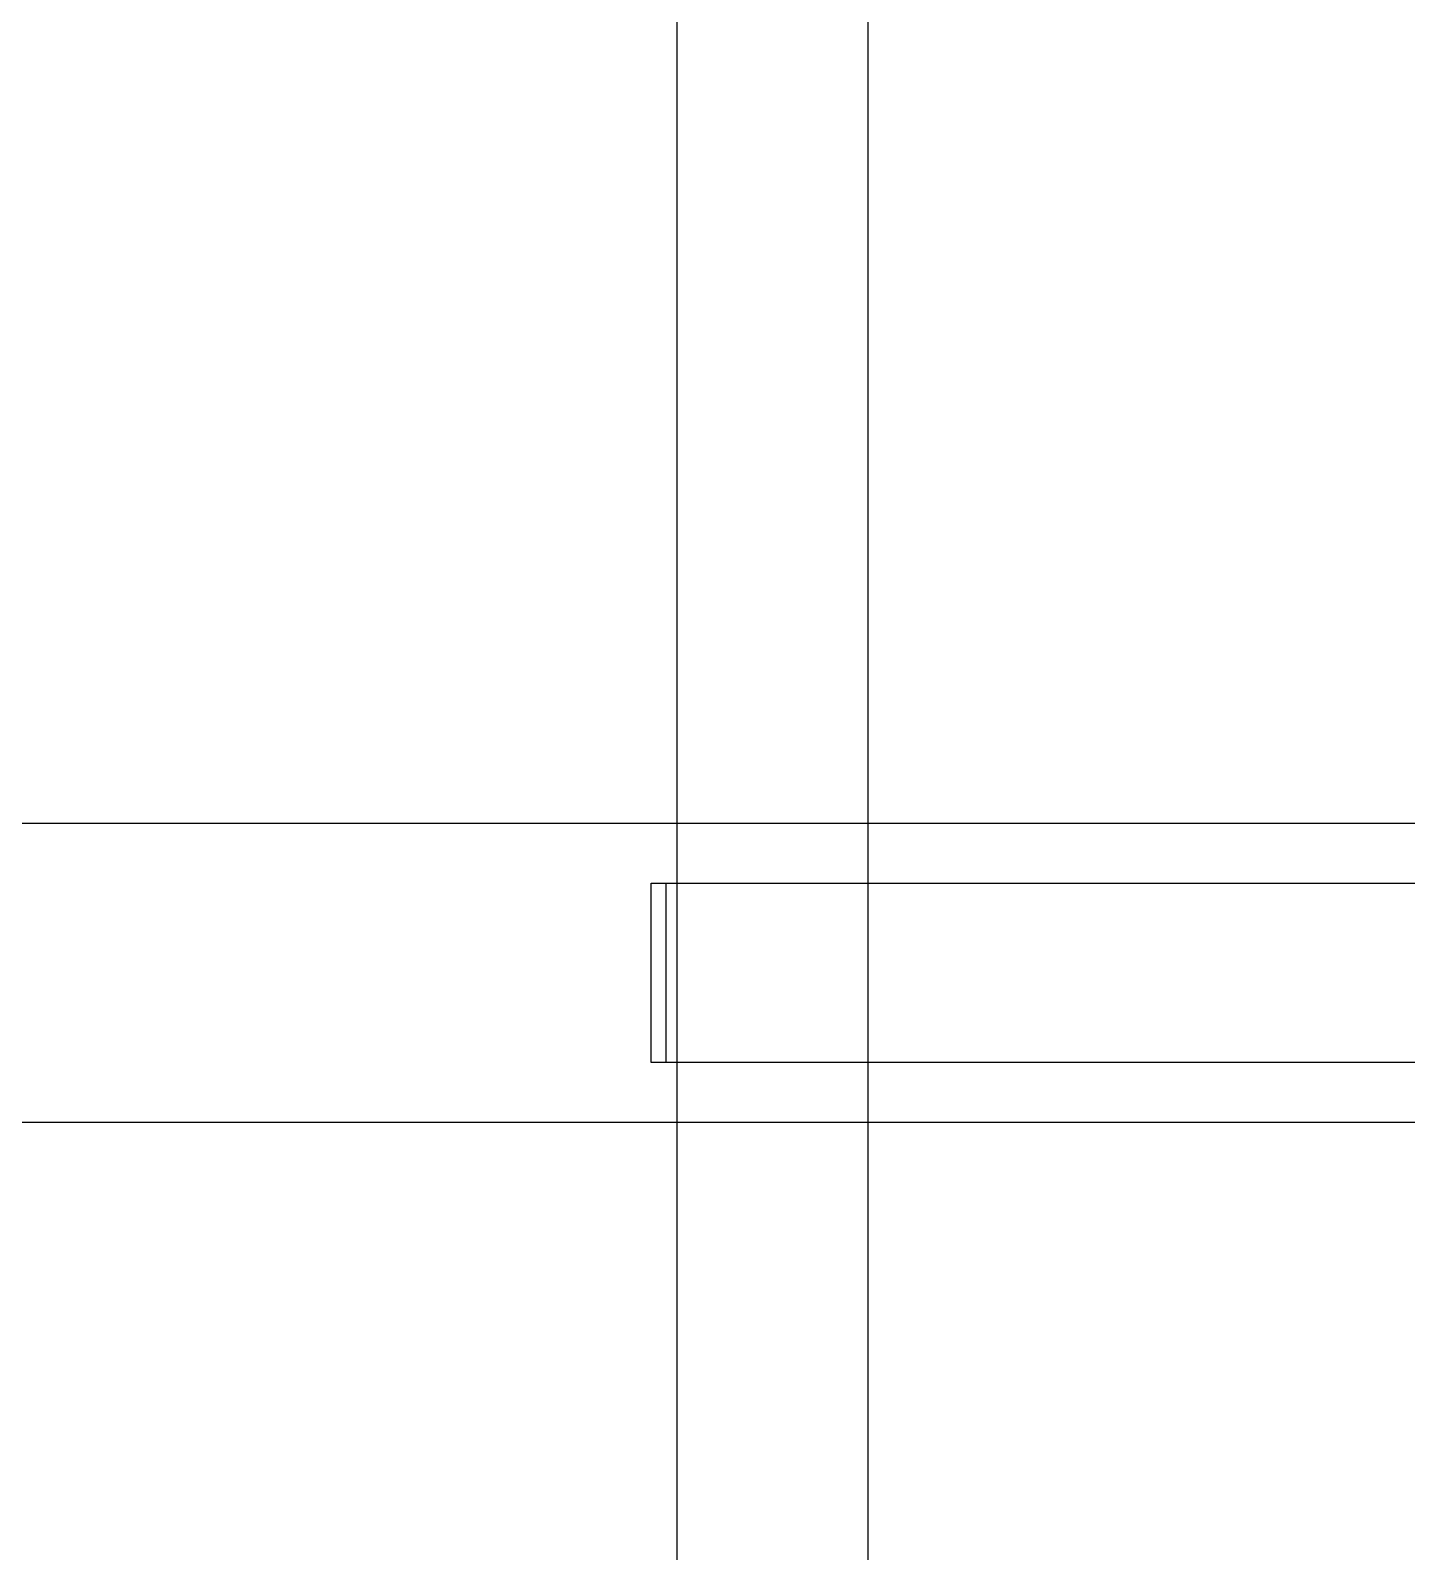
# Model space of a CAD drawing. Header units: metres. Extents: x 0.4 to 35.2, y -0.3 to 6.2.
# Drawn here: x 3.652 to 3.836, y 2.9726 to 3.176 of the extents above; entities that cross this region are included whole.
import ezdxf

# ---------------------------------------------------------------- set-up
doc = ezdxf.new("R2010")
doc.units = ezdxf.units.M
doc.layers.add('P_PROPUESTO', color=5, linetype='Continuous')

msp = doc.modelspace()

# ---------------------------------------------------------------- linework, layer by layer
at = {"layer": 'P_PROPUESTO'}
for p, q in [((3.7385, 2.8), (3.7385, 4.35)), ((3.764, 2.8), (3.764, 4.35)), ((3.279, 3.07), (4.025, 3.07)), ((3.73499, 3.038), (3.73499, 3.062)), ((3.73499, 3.062), (3.73501, 3.062)), ((3.73501, 3.062), (3.73505, 3.062)), ((3.73505, 3.062), (3.73512, 3.062)), ((3.73512, 3.062), (3.73517, 3.062)), ((3.73517, 3.062), (3.73518, 3.062)), ((3.73518, 3.062), (3.73544, 3.062)), ((3.73544, 3.062), (3.7355, 3.062)), ((3.7355, 3.062), (3.73613, 3.062)), ((3.73613, 3.062), (3.73639, 3.062)), ((3.73639, 3.062), (3.73661, 3.062)), ((3.73661, 3.062), (3.73672, 3.062)), ((3.73672, 3.062), (3.73694, 3.062)), ((3.73694, 3.062), (3.73699, 3.062)), ((3.73699, 3.062), (3.737, 3.062)), ((3.73699, 3.038), (3.73699, 3.062)), ((3.73699, 3.062), (3.737, 3.062)), ((3.737, 3.062), (3.737, 3.062)), ((3.737, 3.062), (3.73701, 3.062)), ((3.737, 3.062), (3.737, 3.062)), ((3.737, 3.062), (3.73705, 3.062)), ((3.73701, 3.062), (3.73701, 3.062)), ((3.73701, 3.062), (3.73705, 3.062)), ((3.73705, 3.062), (3.73709, 3.062)), ((3.73705, 3.062), (3.73712, 3.062)), ((3.73709, 3.062), (3.73712, 3.062)), ((3.73712, 3.062), (3.73717, 3.062)), ((3.73712, 3.062), (3.73717, 3.062)), ((3.73717, 3.062), (3.73731, 3.062)), ((3.73717, 3.062), (3.73743, 3.062)), ((3.73731, 3.062), (3.73732, 3.062)), ((3.73732, 3.062), (3.73743, 3.062)), ((3.73743, 3.062), (3.73749, 3.062)), ((3.73743, 3.062), (3.73749, 3.062)), ((3.73749, 3.062), (3.73772, 3.062)), ((3.73749, 3.062), (3.73811, 3.062)), ((3.73772, 3.062), (3.73811, 3.062)), ((3.73811, 3.062), (3.73814, 3.062)), ((3.73811, 3.062), (3.73837, 3.062)), ((3.73814, 3.062), (3.73837, 3.062)), ((3.73837, 3.062), (3.73858, 3.062)), ((3.73837, 3.062), (3.7385, 3.062)), ((3.7385, 3.062), (3.73853, 3.062)), ((3.73853, 3.062), (3.73858, 3.062)), ((3.73858, 3.062), (3.73869, 3.062)), ((3.73858, 3.062), (3.73865, 3.062)), ((3.73865, 3.062), (3.73869, 3.062)), ((3.73869, 3.062), (3.7389, 3.062)), ((3.73869, 3.062), (3.73883, 3.062)), ((3.73883, 3.062), (3.73883, 3.062)), ((3.73883, 3.062), (3.7389, 3.062)), ((3.7389, 3.062), (3.73897, 3.062)), ((3.7389, 3.062), (3.73897, 3.062)), ((3.73897, 3.062), (3.73905, 3.062)), ((3.73897, 3.062), (3.73899, 3.062)), ((3.73899, 3.062), (3.73905, 3.062)), ((3.73905, 3.062), (3.73905, 3.062)), ((3.73905, 3.062), (3.73927, 3.062)), ((3.73905, 3.062), (3.73905, 3.062)), ((3.73905, 3.062), (3.73908, 3.062)), ((3.73908, 3.062), (3.73908, 3.062)), ((3.73908, 3.062), (3.73927, 3.062)), ((3.73927, 3.062), (3.73952, 3.062)), ((3.73927, 3.062), (3.73941, 3.062)), ((3.73941, 3.062), (3.73947, 3.062)), ((3.73947, 3.062), (3.73967, 3.062)), ((3.73952, 3.062), (3.73967, 3.062)), ((3.73967, 3.062), (3.74008, 3.062)), ((3.73967, 3.062), (3.73996, 3.062)), ((3.73996, 3.062), (3.74008, 3.062)), ((3.74008, 3.062), (3.74113, 3.062)), ((3.74008, 3.062), (3.74012, 3.062)), ((3.74012, 3.062), (3.74024, 3.062)), ((3.74024, 3.062), (3.7403, 3.062)), ((3.7403, 3.062), (3.74041, 3.062)), ((3.74041, 3.062), (3.74041, 3.062)), ((3.74041, 3.062), (3.74045, 3.062)), ((3.74045, 3.062), (3.74045, 3.062)), ((3.74045, 3.062), (3.74055, 3.062)), ((3.74055, 3.062), (3.74087, 3.062)), ((3.74087, 3.062), (3.74087, 3.062)), ((3.74087, 3.062), (3.7414, 3.062)), ((3.74113, 3.062), (3.74143, 3.062)), ((3.7414, 3.062), (3.74143, 3.062)), ((3.74143, 3.062), (3.74244, 3.062)), ((3.74143, 3.062), (3.7419, 3.062)), ((3.7419, 3.062), (3.7419, 3.062)), ((3.7419, 3.062), (3.74301, 3.062)), ((3.74244, 3.062), (3.74285, 3.062)), ((3.74285, 3.062), (3.74299, 3.062)), ((3.74299, 3.062), (3.74299, 3.062)), ((3.74299, 3.062), (3.74301, 3.062)), ((3.74301, 3.062), (3.74312, 3.062)), ((3.74301, 3.062), (3.74333, 3.062)), ((3.74312, 3.062), (3.74354, 3.062)), ((3.74333, 3.062), (3.74334, 3.062)), ((3.74334, 3.062), (3.7443, 3.062)), ((3.74354, 3.062), (3.7443, 3.062)), ((3.7443, 3.062), (3.7447, 3.062)), ((3.7443, 3.062), (3.7447, 3.062)), ((3.7447, 3.062), (3.7447, 3.062)), ((3.7447, 3.062), (3.74483, 3.062)), ((3.7447, 3.062), (3.7447, 3.062)), ((3.7447, 3.062), (3.74478, 3.062)), ((3.74478, 3.062), (3.74478, 3.062)), ((3.74478, 3.062), (3.74483, 3.062)), ((3.74483, 3.062), (3.74484, 3.062)), ((3.74483, 3.062), (3.74484, 3.062)), ((3.74484, 3.062), (3.74497, 3.062)), ((3.74484, 3.062), (3.74497, 3.062)), ((3.74497, 3.062), (3.74507, 3.062)), ((3.74497, 3.062), (3.74537, 3.062)), ((3.74507, 3.062), (3.74537, 3.062)), ((3.74537, 3.062), (3.74688, 3.062)), ((3.74537, 3.062), (3.74582, 3.062)), ((3.74582, 3.062), (3.74612, 3.062)), ((3.74612, 3.062), (3.74613, 3.062)), ((3.74613, 3.062), (3.74622, 3.062)), ((3.74622, 3.062), (3.74623, 3.062)), ((3.74623, 3.062), (3.74639, 3.062)), ((3.74639, 3.062), (3.74639, 3.062)), ((3.74639, 3.062), (3.74687, 3.062)), ((3.74687, 3.062), (3.74688, 3.062)), ((3.74688, 3.062), (3.74739, 3.062)), ((3.74688, 3.062), (3.74857, 3.062)), ((3.74739, 3.062), (3.74916, 3.062)), ((3.74857, 3.062), (3.74858, 3.062)), ((3.74858, 3.062), (3.74916, 3.062)), ((3.74916, 3.062), (3.74993, 3.062)), ((3.74916, 3.062), (3.75091, 3.062)), ((3.74993, 3.062), (3.75165, 3.062)), ((3.75091, 3.062), (3.75092, 3.062)), ((3.75092, 3.062), (3.75165, 3.062)), ((3.75165, 3.062), (3.75251, 3.062)), ((3.75165, 3.062), (3.75325, 3.062)), ((3.75251, 3.062), (3.75269, 3.062)), ((3.75269, 3.062), (3.75269, 3.062)), ((3.75269, 3.062), (3.75269, 3.062)), ((3.75269, 3.062), (3.75287, 3.062)), ((3.75287, 3.062), (3.75287, 3.062)), ((3.75287, 3.062), (3.75418, 3.062)), ((3.75325, 3.062), (3.75325, 3.062)), ((3.75325, 3.062), (3.75418, 3.062)), ((3.75418, 3.062), (3.75435, 3.062)), ((3.75418, 3.062), (3.75435, 3.062)), ((3.75435, 3.062), (3.75435, 3.062)), ((3.75435, 3.062), (3.75436, 3.062)), ((3.75435, 3.062), (3.75435, 3.062)), ((3.75435, 3.062), (3.75436, 3.062)), ((3.75436, 3.062), (3.75453, 3.062)), ((3.75436, 3.062), (3.75453, 3.062)), ((3.75453, 3.062), (3.75453, 3.062)), ((3.75453, 3.062), (3.75555, 3.062)), ((3.75453, 3.062), (3.75453, 3.062)), ((3.75453, 3.062), (3.75546, 3.062)), ((3.75546, 3.062), (3.7556, 3.062)), ((3.75555, 3.062), (3.75566, 3.062)), ((3.7556, 3.062), (3.7556, 3.062)), ((3.7556, 3.062), (3.7556, 3.062)), ((3.7556, 3.062), (3.7558, 3.062)), ((3.75566, 3.062), (3.75584, 3.062)), ((3.7558, 3.062), (3.75716, 3.062)), ((3.75584, 3.062), (3.75716, 3.062)), ((3.75716, 3.062), (3.75726, 3.062)), ((3.75716, 3.062), (3.75726, 3.062)), ((3.75726, 3.062), (3.75744, 3.062)), ((3.75726, 3.062), (3.75744, 3.062)), ((3.75744, 3.062), (3.75883, 3.062)), ((3.75744, 3.062), (3.75865, 3.062)), ((3.75865, 3.062), (3.75876, 3.062)), ((3.75876, 3.062), (3.75877, 3.062)), ((3.75877, 3.062), (3.75895, 3.062)), ((3.75883, 3.062), (3.76037, 3.062)), ((3.75895, 3.062), (3.76037, 3.062)), ((3.76037, 3.062), (3.76219, 3.062)), ((3.76037, 3.062), (3.76191, 3.062)), ((3.76191, 3.062), (3.76191, 3.062)), ((3.76191, 3.062), (3.76367, 3.062)), ((3.76219, 3.062), (3.76367, 3.062)), ((3.76367, 3.062), (3.76394, 3.062)), ((3.76367, 3.062), (3.76506, 3.062)), ((3.76394, 3.062), (3.76539, 3.062)), ((3.76506, 3.062), (3.76506, 3.062)), ((3.76506, 3.062), (3.76539, 3.062)), ((3.76539, 3.062), (3.76555, 3.062)), ((3.76539, 3.062), (3.76663, 3.062)), ((3.76555, 3.062), (3.76575, 3.062)), ((3.76575, 3.062), (3.76575, 3.062)), ((3.76575, 3.062), (3.76575, 3.062)), ((3.76575, 3.062), (3.76594, 3.062)), ((3.76594, 3.062), (3.76594, 3.062)), ((3.76594, 3.062), (3.76697, 3.062)), ((3.76663, 3.062), (3.76697, 3.062)), ((3.76697, 3.062), (3.76716, 3.062)), ((3.76697, 3.062), (3.76716, 3.062)), ((3.76716, 3.062), (3.76716, 3.062)), ((3.76716, 3.062), (3.76717, 3.062)), ((3.76716, 3.062), (3.76716, 3.062)), ((3.76716, 3.062), (3.76717, 3.062)), ((3.76717, 3.062), (3.76735, 3.062)), ((3.76717, 3.062), (3.76735, 3.062)), ((3.76735, 3.062), (3.76948, 3.062)), ((3.76735, 3.062), (3.76806, 3.062)), ((3.76806, 3.062), (3.76822, 3.062)), ((3.76822, 3.062), (3.76823, 3.062)), ((3.76823, 3.062), (3.76823, 3.062)), ((3.76823, 3.062), (3.76843, 3.062)), ((3.76843, 3.062), (3.76843, 3.062)), ((3.76843, 3.062), (3.77082, 3.062)), ((3.76948, 3.062), (3.77082, 3.062)), ((3.77082, 3.062), (3.77338, 3.062)), ((3.77082, 3.062), (3.77208, 3.062)), ((3.77208, 3.062), (3.77208, 3.062)), ((3.77208, 3.062), (3.77465, 3.062)), ((3.77338, 3.062), (3.77465, 3.062)), ((3.77465, 3.062), (3.77745, 3.062)), ((3.77465, 3.062), (3.77591, 3.062)), ((3.77591, 3.062), (3.77592, 3.062)), ((3.77592, 3.062), (3.77864, 3.062)), ((3.77745, 3.062), (3.77864, 3.062)), ((3.77864, 3.062), (3.78148, 3.062)), ((3.77864, 3.062), (3.77975, 3.062)), ((3.77975, 3.062), (3.77975, 3.062)), ((3.77975, 3.062), (3.78259, 3.062)), ((3.78148, 3.062), (3.78166, 3.062)), ((3.78166, 3.062), (3.78166, 3.062)), ((3.78166, 3.062), (3.78167, 3.062)), ((3.78167, 3.062), (3.78184, 3.062)), ((3.78184, 3.062), (3.78259, 3.062)), ((3.78259, 3.062), (3.78277, 3.062)), ((3.78259, 3.062), (3.78277, 3.062)), ((3.78277, 3.062), (3.78277, 3.062)), ((3.78277, 3.062), (3.78278, 3.062)), ((3.78277, 3.062), (3.78277, 3.062)), ((3.78277, 3.062), (3.78278, 3.062)), ((3.78278, 3.062), (3.78295, 3.062)), ((3.78278, 3.062), (3.78295, 3.062)), ((3.78295, 3.062), (3.78601, 3.062)), ((3.78295, 3.062), (3.78344, 3.062)), ((3.78344, 3.062), (3.7836, 3.062)), ((3.7836, 3.062), (3.78361, 3.062)), ((3.78361, 3.062), (3.78361, 3.062)), ((3.78361, 3.062), (3.78379, 3.062)), ((3.78379, 3.062), (3.78704, 3.062)), ((3.78601, 3.062), (3.78704, 3.062)), ((3.78704, 3.062), (3.7905, 3.062)), ((3.78704, 3.062), (3.788, 3.062)), ((3.788, 3.062), (3.788, 3.062)), ((3.788, 3.062), (3.79144, 3.062)), ((3.7905, 3.062), (3.79144, 3.062)), ((3.79144, 3.062), (3.7951, 3.062)), ((3.79144, 3.062), (3.79238, 3.062)), ((3.79238, 3.062), (3.79238, 3.062)), ((3.79238, 3.062), (3.79596, 3.062)), ((3.7951, 3.062), (3.79596, 3.062)), ((3.79596, 3.062), (3.79968, 3.062)), ((3.79596, 3.062), (3.79675, 3.062)), ((3.79675, 3.062), (3.79676, 3.062)), ((3.79676, 3.062), (3.80044, 3.062)), ((3.79968, 3.062), (3.79981, 3.062)), ((3.79981, 3.062), (3.79981, 3.062)), ((3.79981, 3.062), (3.79982, 3.062)), ((3.79982, 3.062), (3.79995, 3.062)), ((3.79995, 3.062), (3.80044, 3.062)), ((3.80044, 3.062), (3.80058, 3.062)), ((3.80044, 3.062), (3.80058, 3.062)), ((3.80058, 3.062), (3.80058, 3.062)), ((3.80058, 3.062), (3.80058, 3.062)), ((3.80058, 3.062), (3.80058, 3.062)), ((3.80058, 3.062), (3.80071, 3.062)), ((3.80058, 3.062), (3.80058, 3.062)), ((3.80058, 3.062), (3.80058, 3.062)), ((3.80058, 3.062), (3.80058, 3.062)), ((3.80058, 3.062), (3.80071, 3.062)), ((3.80071, 3.062), (3.80462, 3.062)), ((3.80071, 3.062), (3.80103, 3.062)), ((3.80103, 3.062), (3.80115, 3.062)), ((3.80115, 3.062), (3.80115, 3.062)), ((3.80115, 3.062), (3.80116, 3.062)), ((3.80116, 3.062), (3.80129, 3.062)), ((3.80129, 3.062), (3.80529, 3.062)), ((3.80462, 3.062), (3.80529, 3.062)), ((3.80529, 3.062), (3.80951, 3.062)), ((3.80529, 3.062), (3.80592, 3.062)), ((3.80592, 3.062), (3.80592, 3.062)), ((3.80592, 3.062), (3.81009, 3.062)), ((3.80951, 3.062), (3.81009, 3.062)), ((3.81009, 3.062), (3.81448, 3.062)), ((3.81009, 3.062), (3.81067, 3.062)), ((3.81067, 3.062), (3.81497, 3.062)), ((3.81448, 3.062), (3.81497, 3.062)), ((3.81497, 3.062), (3.81944, 3.062)), ((3.81497, 3.062), (3.81542, 3.062)), ((3.81542, 3.062), (3.81542, 3.062)), ((3.81542, 3.062), (3.81983, 3.062)), ((3.81944, 3.062), (3.81951, 3.062)), ((3.81951, 3.062), (3.81951, 3.062)), ((3.81951, 3.062), (3.81959, 3.062)), ((3.81959, 3.062), (3.81983, 3.062)), ((3.81983, 3.062), (3.8199, 3.062)), ((3.81983, 3.062), (3.8199, 3.062)), ((3.8199, 3.062), (3.8199, 3.062)), ((3.8199, 3.062), (3.8199, 3.062)), ((3.8199, 3.062), (3.81998, 3.062)), ((3.8199, 3.062), (3.8199, 3.062)), ((3.8199, 3.062), (3.8199, 3.062)), ((3.8199, 3.062), (3.81998, 3.062)), ((3.81998, 3.062), (3.82459, 3.062)), ((3.81998, 3.062), (3.82012, 3.062)), ((3.82012, 3.062), (3.82019, 3.062)), ((3.82019, 3.062), (3.8202, 3.062)), ((3.8202, 3.062), (3.82027, 3.062)), ((3.82027, 3.062), (3.82488, 3.062)), ((3.82459, 3.062), (3.82488, 3.062)), ((3.82488, 3.062), (3.8297, 3.062)), ((3.82488, 3.062), (3.82515, 3.062)), ((3.82515, 3.062), (3.8299, 3.062)), ((3.8297, 3.062), (3.8299, 3.062)), ((3.8299, 3.062), (3.83484, 3.062)), ((3.8299, 3.062), (3.83009, 3.062)), ((3.83009, 3.062), (3.83494, 3.062)), ((3.83484, 3.062), (3.83494, 3.062)), ((3.83494, 3.062), (3.83999, 3.062)), ((3.83494, 3.062), (3.83503, 3.062)), ((3.83503, 3.062), (3.83999, 3.062)), ((3.73501, 3.038), (3.73499, 3.038)), ((3.73505, 3.038), (3.73501, 3.038)), ((3.73512, 3.038), (3.73505, 3.038)), ((3.73517, 3.038), (3.73512, 3.038)), ((3.73518, 3.038), (3.73517, 3.038)), ((3.73544, 3.038), (3.73518, 3.038)), ((3.7355, 3.038), (3.73544, 3.038)), ((3.73613, 3.038), (3.7355, 3.038)), ((3.73639, 3.038), (3.73613, 3.038)), ((3.73661, 3.038), (3.73639, 3.038)), ((3.73672, 3.038), (3.73661, 3.038)), ((3.73694, 3.038), (3.73672, 3.038)), ((3.73699, 3.038), (3.73694, 3.038)), ((3.737, 3.038), (3.73699, 3.038)), ((3.737, 3.038), (3.73699, 3.038)), ((3.73701, 3.038), (3.737, 3.038)), ((3.737, 3.038), (3.737, 3.038)), ((3.73705, 3.038), (3.737, 3.038)), ((3.737, 3.038), (3.737, 3.038)), ((3.73705, 3.038), (3.73701, 3.038)), ((3.73701, 3.038), (3.73701, 3.038)), ((3.73709, 3.038), (3.73705, 3.038)), ((3.73712, 3.038), (3.73705, 3.038)), ((3.73712, 3.038), (3.73709, 3.038)), ((3.73717, 3.038), (3.73712, 3.038)), ((3.73717, 3.038), (3.73712, 3.038)), ((3.73731, 3.038), (3.73717, 3.038)), ((3.73743, 3.038), (3.73717, 3.038)), ((3.73732, 3.038), (3.73731, 3.038)), ((3.73743, 3.038), (3.73732, 3.038)), ((3.73749, 3.038), (3.73743, 3.038)), ((3.73749, 3.038), (3.73743, 3.038)), ((3.73772, 3.038), (3.73749, 3.038)), ((3.73811, 3.038), (3.73749, 3.038)), ((3.73811, 3.038), (3.73772, 3.038)), ((3.73814, 3.038), (3.73811, 3.038)), ((3.73837, 3.038), (3.73811, 3.038)), ((3.73837, 3.038), (3.73814, 3.038)), ((3.73858, 3.038), (3.73837, 3.038)), ((3.7385, 3.038), (3.73837, 3.038)), ((3.73853, 3.038), (3.7385, 3.038)), ((3.73858, 3.038), (3.73853, 3.038)), ((3.73869, 3.038), (3.73858, 3.038)), ((3.73865, 3.038), (3.73858, 3.038)), ((3.73869, 3.038), (3.73865, 3.038)), ((3.7389, 3.038), (3.73869, 3.038)), ((3.73883, 3.038), (3.73869, 3.038)), ((3.7389, 3.038), (3.73883, 3.038)), ((3.73883, 3.038), (3.73883, 3.038)), ((3.73897, 3.038), (3.7389, 3.038)), ((3.73897, 3.038), (3.7389, 3.038)), ((3.73905, 3.038), (3.73897, 3.038)), ((3.73899, 3.038), (3.73897, 3.038)), ((3.73905, 3.038), (3.73899, 3.038)), ((3.73927, 3.038), (3.73905, 3.038)), ((3.73905, 3.038), (3.73905, 3.038)), ((3.73908, 3.038), (3.73905, 3.038)), ((3.73905, 3.038), (3.73905, 3.038)), ((3.73927, 3.038), (3.73908, 3.038)), ((3.73908, 3.038), (3.73908, 3.038)), ((3.73952, 3.038), (3.73927, 3.038)), ((3.73941, 3.038), (3.73927, 3.038)), ((3.73947, 3.038), (3.73941, 3.038)), ((3.73967, 3.038), (3.73947, 3.038)), ((3.73967, 3.038), (3.73952, 3.038)), ((3.74008, 3.038), (3.73967, 3.038)), ((3.73996, 3.038), (3.73967, 3.038)), ((3.74008, 3.038), (3.73996, 3.038)), ((3.74113, 3.038), (3.74008, 3.038)), ((3.74012, 3.038), (3.74008, 3.038)), ((3.74024, 3.038), (3.74012, 3.038)), ((3.7403, 3.038), (3.74024, 3.038)), ((3.74041, 3.038), (3.7403, 3.038)), ((3.74045, 3.038), (3.74041, 3.038)), ((3.74041, 3.038), (3.74041, 3.038)), ((3.74055, 3.038), (3.74045, 3.038)), ((3.74045, 3.038), (3.74045, 3.038)), ((3.74087, 3.038), (3.74055, 3.038)), ((3.7414, 3.038), (3.74087, 3.038)), ((3.74087, 3.038), (3.74087, 3.038)), ((3.74143, 3.038), (3.74113, 3.038)), ((3.74143, 3.038), (3.7414, 3.038)), ((3.74244, 3.038), (3.74143, 3.038)), ((3.7419, 3.038), (3.74143, 3.038)), ((3.74301, 3.038), (3.7419, 3.038)), ((3.7419, 3.038), (3.7419, 3.038)), ((3.74285, 3.038), (3.74244, 3.038)), ((3.74299, 3.038), (3.74285, 3.038)), ((3.74301, 3.038), (3.74299, 3.038)), ((3.74299, 3.038), (3.74299, 3.038)), ((3.74312, 3.038), (3.74301, 3.038)), ((3.74333, 3.038), (3.74301, 3.038)), ((3.74354, 3.038), (3.74312, 3.038)), ((3.74334, 3.038), (3.74333, 3.038)), ((3.7443, 3.038), (3.74334, 3.038)), ((3.7443, 3.038), (3.74354, 3.038)), ((3.7447, 3.038), (3.7443, 3.038)), ((3.7447, 3.038), (3.7443, 3.038)), ((3.74483, 3.038), (3.7447, 3.038)), ((3.7447, 3.038), (3.7447, 3.038)), ((3.74478, 3.038), (3.7447, 3.038)), ((3.7447, 3.038), (3.7447, 3.038)), ((3.74483, 3.038), (3.74478, 3.038)), ((3.74478, 3.038), (3.74478, 3.038)), ((3.74484, 3.038), (3.74483, 3.038)), ((3.74484, 3.038), (3.74483, 3.038)), ((3.74497, 3.038), (3.74484, 3.038)), ((3.74497, 3.038), (3.74484, 3.038)), ((3.74507, 3.038), (3.74497, 3.038)), ((3.74537, 3.038), (3.74497, 3.038)), ((3.74537, 3.038), (3.74507, 3.038)), ((3.74688, 3.038), (3.74537, 3.038)), ((3.74582, 3.038), (3.74537, 3.038)), ((3.74612, 3.038), (3.74582, 3.038)), ((3.74613, 3.038), (3.74612, 3.038)), ((3.74622, 3.038), (3.74613, 3.038)), ((3.74623, 3.038), (3.74622, 3.038)), ((3.74639, 3.038), (3.74623, 3.038)), ((3.74687, 3.038), (3.74639, 3.038)), ((3.74639, 3.038), (3.74639, 3.038)), ((3.74688, 3.038), (3.74687, 3.038)), ((3.74739, 3.038), (3.74688, 3.038)), ((3.74857, 3.038), (3.74688, 3.038)), ((3.74916, 3.038), (3.74739, 3.038)), ((3.74858, 3.038), (3.74857, 3.038)), ((3.74916, 3.038), (3.74858, 3.038)), ((3.74993, 3.038), (3.74916, 3.038)), ((3.75091, 3.038), (3.74916, 3.038)), ((3.75165, 3.038), (3.74993, 3.038)), ((3.75092, 3.038), (3.75091, 3.038)), ((3.75165, 3.038), (3.75092, 3.038)), ((3.75251, 3.038), (3.75165, 3.038)), ((3.75325, 3.038), (3.75165, 3.038)), ((3.75269, 3.038), (3.75251, 3.038)), ((3.75287, 3.038), (3.75269, 3.038)), ((3.75269, 3.038), (3.75269, 3.038)), ((3.75269, 3.038), (3.75269, 3.038)), ((3.75418, 3.038), (3.75287, 3.038)), ((3.75287, 3.038), (3.75287, 3.038)), ((3.75418, 3.038), (3.75325, 3.038)), ((3.75325, 3.038), (3.75325, 3.038)), ((3.75435, 3.038), (3.75418, 3.038)), ((3.75435, 3.038), (3.75418, 3.038)), ((3.75436, 3.038), (3.75435, 3.038)), ((3.75435, 3.038), (3.75435, 3.038)), ((3.75436, 3.038), (3.75435, 3.038)), ((3.75435, 3.038), (3.75435, 3.038)), ((3.75453, 3.038), (3.75436, 3.038)), ((3.75453, 3.038), (3.75436, 3.038)), ((3.75555, 3.038), (3.75453, 3.038)), ((3.75453, 3.038), (3.75453, 3.038)), ((3.75546, 3.038), (3.75453, 3.038)), ((3.75453, 3.038), (3.75453, 3.038)), ((3.7556, 3.038), (3.75546, 3.038)), ((3.75566, 3.038), (3.75555, 3.038)), ((3.7558, 3.038), (3.7556, 3.038)), ((3.7556, 3.038), (3.7556, 3.038)), ((3.7556, 3.038), (3.7556, 3.038)), ((3.75584, 3.038), (3.75566, 3.038)), ((3.75716, 3.038), (3.7558, 3.038)), ((3.75716, 3.038), (3.75584, 3.038)), ((3.75726, 3.038), (3.75716, 3.038)), ((3.75726, 3.038), (3.75716, 3.038)), ((3.75744, 3.038), (3.75726, 3.038)), ((3.75744, 3.038), (3.75726, 3.038)), ((3.75883, 3.038), (3.75744, 3.038)), ((3.75865, 3.038), (3.75744, 3.038)), ((3.75876, 3.038), (3.75865, 3.038)), ((3.75877, 3.038), (3.75876, 3.038)), ((3.75895, 3.038), (3.75877, 3.038)), ((3.76037, 3.038), (3.75883, 3.038)), ((3.76037, 3.038), (3.75895, 3.038)), ((3.76219, 3.038), (3.76037, 3.038)), ((3.76191, 3.038), (3.76037, 3.038)), ((3.76367, 3.038), (3.76191, 3.038)), ((3.76191, 3.038), (3.76191, 3.038)), ((3.76367, 3.038), (3.76219, 3.038)), ((3.76394, 3.038), (3.76367, 3.038)), ((3.76506, 3.038), (3.76367, 3.038)), ((3.76539, 3.038), (3.76394, 3.038)), ((3.76539, 3.038), (3.76506, 3.038)), ((3.76506, 3.038), (3.76506, 3.038)), ((3.76555, 3.038), (3.76539, 3.038)), ((3.76663, 3.038), (3.76539, 3.038)), ((3.76575, 3.038), (3.76555, 3.038)), ((3.76594, 3.038), (3.76575, 3.038)), ((3.76575, 3.038), (3.76575, 3.038)), ((3.76575, 3.038), (3.76575, 3.038)), ((3.76697, 3.038), (3.76594, 3.038)), ((3.76594, 3.038), (3.76594, 3.038)), ((3.76697, 3.038), (3.76663, 3.038)), ((3.76716, 3.038), (3.76697, 3.038)), ((3.76716, 3.038), (3.76697, 3.038)), ((3.76717, 3.038), (3.76716, 3.038)), ((3.76716, 3.038), (3.76716, 3.038)), ((3.76717, 3.038), (3.76716, 3.038)), ((3.76716, 3.038), (3.76716, 3.038)), ((3.76735, 3.038), (3.76717, 3.038)), ((3.76735, 3.038), (3.76717, 3.038)), ((3.76948, 3.038), (3.76735, 3.038)), ((3.76806, 3.038), (3.76735, 3.038)), ((3.76822, 3.038), (3.76806, 3.038)), ((3.76823, 3.038), (3.76822, 3.038)), ((3.76843, 3.038), (3.76823, 3.038)), ((3.76823, 3.038), (3.76823, 3.038)), ((3.77082, 3.038), (3.76843, 3.038)), ((3.76843, 3.038), (3.76843, 3.038)), ((3.77082, 3.038), (3.76948, 3.038)), ((3.77338, 3.038), (3.77082, 3.038)), ((3.77208, 3.038), (3.77082, 3.038)), ((3.77465, 3.038), (3.77208, 3.038)), ((3.77208, 3.038), (3.77208, 3.038)), ((3.77465, 3.038), (3.77338, 3.038)), ((3.77745, 3.038), (3.77465, 3.038)), ((3.77591, 3.038), (3.77465, 3.038)), ((3.77592, 3.038), (3.77591, 3.038)), ((3.77864, 3.038), (3.77592, 3.038)), ((3.77864, 3.038), (3.77745, 3.038)), ((3.78148, 3.038), (3.77864, 3.038)), ((3.77975, 3.038), (3.77864, 3.038)), ((3.78259, 3.038), (3.77975, 3.038)), ((3.77975, 3.038), (3.77975, 3.038)), ((3.78166, 3.038), (3.78148, 3.038)), ((3.78167, 3.038), (3.78166, 3.038)), ((3.78166, 3.038), (3.78166, 3.038)), ((3.78184, 3.038), (3.78167, 3.038)), ((3.78259, 3.038), (3.78184, 3.038)), ((3.78277, 3.038), (3.78259, 3.038)), ((3.78277, 3.038), (3.78259, 3.038)), ((3.78278, 3.038), (3.78277, 3.038)), ((3.78277, 3.038), (3.78277, 3.038)), ((3.78278, 3.038), (3.78277, 3.038)), ((3.78277, 3.038), (3.78277, 3.038)), ((3.78295, 3.038), (3.78278, 3.038)), ((3.78295, 3.038), (3.78278, 3.038)), ((3.78601, 3.038), (3.78295, 3.038)), ((3.78344, 3.038), (3.78295, 3.038)), ((3.7836, 3.038), (3.78344, 3.038)), ((3.78361, 3.038), (3.7836, 3.038)), ((3.78379, 3.038), (3.78361, 3.038)), ((3.78361, 3.038), (3.78361, 3.038)), ((3.78704, 3.038), (3.78379, 3.038)), ((3.78704, 3.038), (3.78601, 3.038)), ((3.7905, 3.038), (3.78704, 3.038)), ((3.788, 3.038), (3.78704, 3.038)), ((3.79144, 3.038), (3.788, 3.038)), ((3.788, 3.038), (3.788, 3.038)), ((3.79144, 3.038), (3.7905, 3.038)), ((3.7951, 3.038), (3.79144, 3.038)), ((3.79238, 3.038), (3.79144, 3.038)), ((3.79596, 3.038), (3.79238, 3.038)), ((3.79238, 3.038), (3.79238, 3.038)), ((3.79596, 3.038), (3.7951, 3.038)), ((3.79968, 3.038), (3.79596, 3.038)), ((3.79675, 3.038), (3.79596, 3.038)), ((3.79676, 3.038), (3.79675, 3.038)), ((3.80044, 3.038), (3.79676, 3.038)), ((3.79981, 3.038), (3.79968, 3.038)), ((3.79982, 3.038), (3.79981, 3.038)), ((3.79981, 3.038), (3.79981, 3.038)), ((3.79995, 3.038), (3.79982, 3.038)), ((3.80044, 3.038), (3.79995, 3.038)), ((3.80058, 3.038), (3.80044, 3.038)), ((3.80058, 3.038), (3.80044, 3.038)), ((3.80071, 3.038), (3.80058, 3.038)), ((3.80058, 3.038), (3.80058, 3.038)), ((3.80058, 3.038), (3.80058, 3.038)), ((3.80058, 3.038), (3.80058, 3.038)), ((3.80071, 3.038), (3.80058, 3.038)), ((3.80058, 3.038), (3.80058, 3.038)), ((3.80058, 3.038), (3.80058, 3.038)), ((3.80058, 3.038), (3.80058, 3.038)), ((3.80462, 3.038), (3.80071, 3.038)), ((3.80103, 3.038), (3.80071, 3.038)), ((3.80115, 3.038), (3.80103, 3.038)), ((3.80116, 3.038), (3.80115, 3.038)), ((3.80115, 3.038), (3.80115, 3.038)), ((3.80129, 3.038), (3.80116, 3.038)), ((3.80529, 3.038), (3.80129, 3.038)), ((3.80529, 3.038), (3.80462, 3.038)), ((3.80951, 3.038), (3.80529, 3.038)), ((3.80592, 3.038), (3.80529, 3.038)), ((3.81009, 3.038), (3.80592, 3.038)), ((3.80592, 3.038), (3.80592, 3.038)), ((3.81009, 3.038), (3.80951, 3.038)), ((3.81448, 3.038), (3.81009, 3.038)), ((3.81067, 3.038), (3.81009, 3.038)), ((3.81497, 3.038), (3.81067, 3.038)), ((3.81497, 3.038), (3.81448, 3.038)), ((3.81944, 3.038), (3.81497, 3.038)), ((3.81542, 3.038), (3.81497, 3.038)), ((3.81983, 3.038), (3.81542, 3.038)), ((3.81542, 3.038), (3.81542, 3.038)), ((3.81951, 3.038), (3.81944, 3.038)), ((3.81959, 3.038), (3.81951, 3.038)), ((3.81951, 3.038), (3.81951, 3.038)), ((3.81983, 3.038), (3.81959, 3.038)), ((3.8199, 3.038), (3.81983, 3.038)), ((3.8199, 3.038), (3.81983, 3.038)), ((3.81998, 3.038), (3.8199, 3.038)), ((3.8199, 3.038), (3.8199, 3.038)), ((3.8199, 3.038), (3.8199, 3.038)), ((3.81998, 3.038), (3.8199, 3.038)), ((3.8199, 3.038), (3.8199, 3.038)), ((3.8199, 3.038), (3.8199, 3.038)), ((3.82459, 3.038), (3.81998, 3.038)), ((3.82012, 3.038), (3.81998, 3.038)), ((3.82019, 3.038), (3.82012, 3.038)), ((3.8202, 3.038), (3.82019, 3.038)), ((3.82027, 3.038), (3.8202, 3.038)), ((3.82488, 3.038), (3.82027, 3.038)), ((3.82488, 3.038), (3.82459, 3.038)), ((3.8297, 3.038), (3.82488, 3.038)), ((3.82515, 3.038), (3.82488, 3.038)), ((3.8299, 3.038), (3.82515, 3.038)), ((3.8299, 3.038), (3.8297, 3.038)), ((3.83484, 3.038), (3.8299, 3.038)), ((3.83009, 3.038), (3.8299, 3.038)), ((3.83494, 3.038), (3.83009, 3.038)), ((3.83494, 3.038), (3.83484, 3.038)), ((3.83999, 3.038), (3.83494, 3.038)), ((3.83503, 3.038), (3.83494, 3.038)), ((3.83999, 3.038), (3.83503, 3.038)), ((4.025, 3.03), (3.279, 3.03))]:
    msp.add_line(p, q, dxfattribs=at)

doc.saveas('drawing.dxf')
